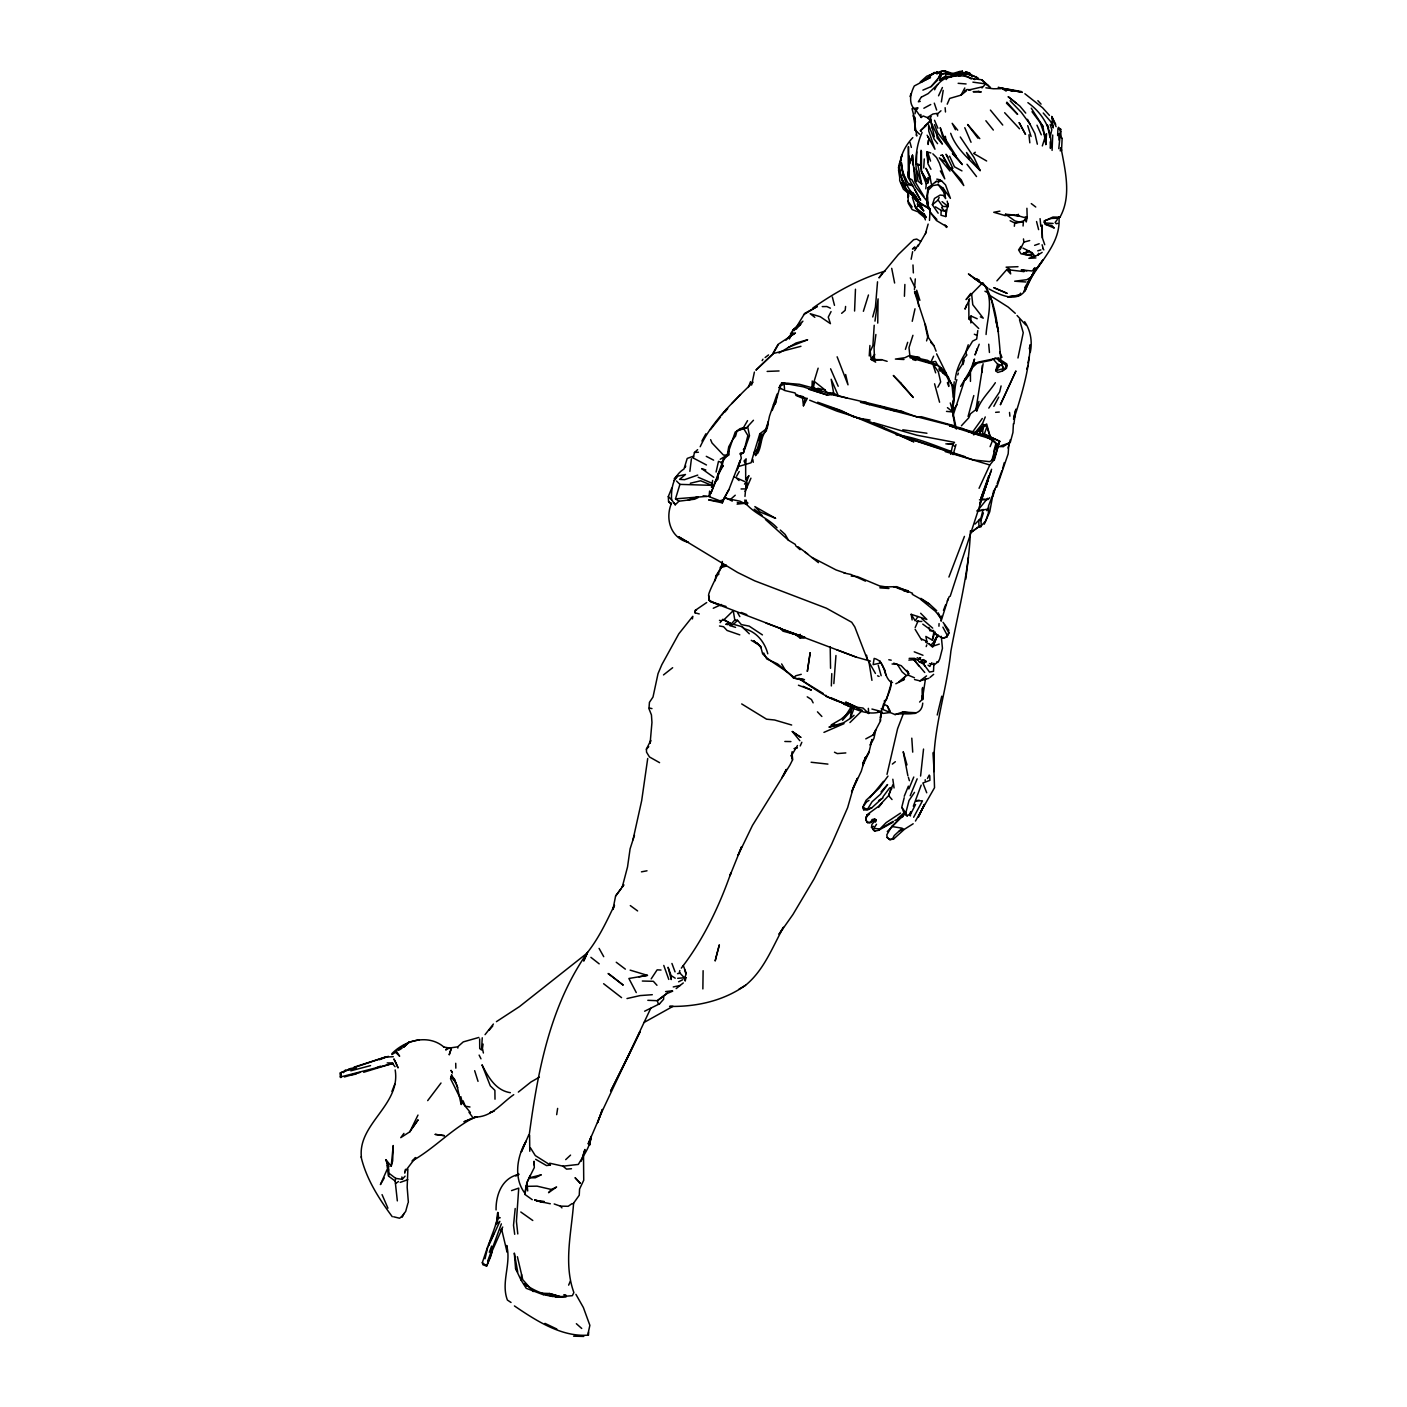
<?xml version="1.0" encoding="UTF-8"?>
<svg xmlns="http://www.w3.org/2000/svg" width="1407" height="1407" viewBox="0 0 1407 1407"><rect width="100%" height="100%" fill="white"/><g stroke="black" fill="none" stroke-linecap="round" stroke-linejoin="round"><path stroke-width="1.5" d="M527.695 1190.938L526.922 1182.337L534.308 1167.581L534.044 1161.232L533.833 1164.785M907.744 196.751L907.744 190.402L908.324 203.347L912.176 209.59L924.434 214.321L926.298 217.54L915.746 208.289L912.334 197.191M860.468 402.332L962.019 428.308L973.943 433.479L985.252 434.552L992.691 439.564L996.842 443.944L993.747 453.898L993.535 460.441L989.824 464.978L979.061 488.299M397.337 1200.892L395.156 1181.036L388.543 1176.111L388.877 1169.639L385.905 1159.702L391.216 1166.21L392.659 1160.933L393.221 1145.527L391.216 1166.21M741.612 846.715L738.024 855.333L752.464 825.417L789.89 765.144L792.51 759.991L792.123 753.378L791.103 756.175L797.47 745.534M894.061 787.955L892.829 779.232M921.444 151.182L921.444 171.232L928.04 182.629L926.281 183.983L925.806 188.837M1060.368 133.26L1058.785 148.65M792.106 758.092L792.141 751.637M977.795 330.575L976.687 339.034L972.589 341.162C965.343 353.368 956.443 365.292 955.265 379.749M737.039 470.395L738.517 466.508L751.127 462.762L754.17 452.28L757.863 449.255L760.501 441.675L759.815 433.761L765.672 429.381L768.24 421.819L767.272 427.921M936.622 353.843L952.011 385.043L953.207 397.249M388.543 1176.111L386.995 1165.277L388.912 1166.843L385.905 1159.702M910.364 812.226L910.311 815.99L910.751 811.909M912.721 752.129L911.789 738.165M982.737 434.693L982.825 428.977L984.284 425.424L986.659 423.964L990.51 437.735L986.852 426.937L982.42 423.824L985.252 416.947M978.727 328.482L968.895 318.861L968.79 299.902M868.822 661.097L871.935 680.355M803.995 637.987L800.178 638.039L800.266 634.346M982.051 372.222L982.227 365.697M408.364 1202.158L407.168 1187.227L407.872 1169.147M361.423 1157.433C357.431 1123.736 401.048 1105.04 395.174 1069.936M745.868 486.875L746.097 483.568M921.022 150.25L920.6 164.918L916.397 164.179L916.766 151.886M663.682 996.789L663.594 999.269L659.514 1003.842L644.635 1011.211M833.841 683.591L835.951 655.521M915.465 821.037L934.529 787.691L933.351 752.446L933.914 771.599C932.102 730.813 946.753 691.54 950.886 651.16C958.185 611.06 969.142 571.576 970.443 530.668M831.344 685.948L831.783 673.601M908.553 196.769L908.711 192.39L904.367 187.201L901.588 178.724L908.148 192.952L904.367 187.201L900.55 174.362M928.286 140.507L928.128 144.464L928.708 139.75M935.426 206.847L941.177 210.382L940.984 215.218L945.733 216.555L948.037 203.452M904.42 296.279L904.877 284.46M945.733 216.555L945.979 210.1M833.665 393.116L831.185 379.274L838.361 395.912L833.665 393.116L826.208 392.553L825.293 390.144L814.477 381.543L813.439 388.068L811.945 388.473L812.244 380.963M1052.084 150.391L1052.717 135.019M854.577 311.035L855.474 289.226M877.739 323.1L878.074 298.847L874.978 321.13M914.427 289.578L915.306 278.903M938.944 626.221L939.067 623.582M1057.642 135.582L1057.976 128.143M933.879 663.313L933.509 671.332L929.499 672.071L923.731 664.245L918.718 661.396L923.801 663.014L926.228 661.941L922.376 659.672M1062.144 138.167L1061.529 150.531L1061.195 148.72C1065.328 171.091 1071.659 196.241 1059.999 217.17L1058.715 218.243M698.118 497.586L694.583 499.221L678.948 501.209L675.202 504.796L671.579 499.678C670.946 488.106 673.408 475.619 683.96 469.041L687.214 458.436L693.545 456.132L693.246 457.996L706.455 464.978M877.528 281.805L875.435 307.113L872.727 316.962M1013.409 423.665L1012.952 432.424L1010.226 442.625L1000.993 445.808L1003.332 446.547L1008.872 443.029L1008.186 453.793L996.736 487.227M923.748 168.049L924.276 158.938M989.631 497.726L988.083 499.52L981.048 498.957M925.173 780.815L925.226 779.724M874.204 325.281L872.903 345.594L870.212 351.398L871.144 359.524L875.664 362.144L871.953 357.923L874.732 354.371L872.868 359.893L874.451 358.978L874.081 347.687L875.893 334.497M865.78 738.886L873.131 734.964L880.413 721.087L880.958 712.206L880.413 717.799L881.96 711.819M392.588 1063.569L340.318 1077.023L340.687 1072.838L350.976 1068.388M869.245 355.971L869.913 345.489M914.902 189.857L920.635 200.269L908.517 178.021L908.447 146.574L908.605 177.845L912.088 179.955L916.063 187.518L928.444 202.995M923.731 664.245L924.258 662.257L923.731 664.245L925.208 666.32M1031.278 108.233L1042.939 126.296L1045.823 144.516L1046.544 133.612M941.318 617.779L941.09 621.173L948.019 599.118M977.197 318.738L970.988 316.03L970.848 322.924M1023.065 226.017L1023.452 221.075L1027.18 217.364L1026.917 208.271M892.794 784.948L888.626 795.588L878.777 806.141L867.064 814.741L865.762 819.841L867.627 822.655L869.702 823.007L874.714 819.085L876.016 819.701L875.383 822.128L874.714 819.085L872.059 819.542L870.669 822.339L867.152 822.057M1060.122 136.514L1060.438 132.592M717.763 479.558L718.256 473.649L721.228 465.471M983.106 363.727L975.948 409.56L976.739 411.284C980.257 399.905 989.121 392.272 995.347 382.704M745.657 464.662L746.15 458.84L744.074 461.004L745.657 464.662L745.692 479.611L747.275 479.998L748.946 475.584L745.692 479.611M702.867 988.928L703.113 970.689M992.955 358.838L997.633 364.22L995.699 370.657L997.739 372.468L1002.259 371.079L1005.583 368.142L1005.847 365.099L998.302 360.28L1003.332 362.865L999.709 360.086L994.89 358.029M953.77 386.485L954.21 381.789M950.657 454.303L952.856 444.278L954.509 442.343L916.748 435.203L873.835 422.751M457.68 1087.558L451.629 1074.649L450.539 1078.712L459.385 1096.458L461.179 1104.548L461.83 1102.103L470.413 1112.55M496.812 1222.63L497.726 1212.904M527.678 1181.44L530.087 1175.531M709.093 496.196L709.603 491.096L711.027 492.925L709.093 496.196L675.501 498.852L679.915 484.377L676.503 480.983M1030.241 352.471C1032.527 341.901 1030.715 330.698 1024.648 321.693M515.191 1208.525L513.52 1225.321L514.698 1234.308M1043.22 113L1051.117 122.092L1053.21 127.668L1051.75 116.412L1055.707 124.379M845.589 306.445L845.185 310.314L841.632 313.321M986.078 334.497C987.169 317.191 994.784 298.495 982.772 282.719M573.599 1203.196C571.471 1232.708 563.433 1263.715 573.88 1292.558L572.35 1295.689L555.149 1297.043M543.383 1294.757L526.236 1288.32L520.977 1279.965L521.575 1274.549L517.389 1256.715M920.583 776.048L923.537 749.069M956.338 429.065L952.856 411.952L954.104 388.402L949.022 379.802M943.2 90.4L941.371 101.92M834.544 724.324L829.233 727.067L843.62 722.758L850.356 718.379L851.833 706.015L842.529 720.296L851.323 710.429L852.624 706.771M699.244 613.927L695.076 612.836L695.375 610.269L706.701 602.548M715.213 580.722L715.776 576.131L722.389 565.526L722.283 561.446M965.8 579.174L968.456 557.365M984.302 524.195L989.754 511.761L993.711 490.41M479.646 1038.911L479.717 1048.567L481.546 1049.974L482.249 1037.786M689.87 471.363L691.417 458.77M1013.955 423.771L1015.08 414.713L1014.271 417.932C1021.816 394.136 1029.291 369.795 1030.241 344.68L1029.273 348.725M744.971 496.442L745.903 486.136M526.922 1182.337L524.793 1194.35L532.251 1199.679M588.636 1332.06L588.495 1335.12C561.674 1337.301 536.032 1320.61 514.417 1305.925M751.637 385.043L754.398 372.081M994.819 489.126L993.025 496.126M1060.262 150.936L1060.702 147.665M910.716 193.234L916.432 200.972L917.962 199.583L917.417 204.367L923.696 210.804L918.841 201.992L930.115 209.274L929.482 220.424M1014.324 226.263L1014.764 223.01L1010.156 220.723M496.073 1209.914C495.774 1194.912 502.106 1177.835 518.532 1174.528M529.243 1134.851C537.755 1071.184 549.944 1005.987 587.563 952.363C598.96 937.818 606.399 921.866 614.384 905.299M590.272 1140.76L590.87 1136.487C590.36 1147.074 583.272 1155.727 578.33 1164.433L563.029 1166.174L549.662 1163.202L550.383 1165.084L546.532 1165.576L535.662 1159.298M926.615 198L928.075 187.694L936.271 181.362L941.758 181.098L945.522 184.897L950.411 198.352L943.112 188.169L938.24 184.669L932.894 185.583L928.409 190.033L927.002 198.58L927.565 205.774L930.308 210.03L927.881 205.51L926.615 198L927.565 205.774M482.372 1049.006L483.093 1044.082M692.402 618.904L692.789 616.319L678.825 633.818L661.835 664.667L658.036 673.619L653.006 697.028L649.436 702.339L648.961 708.706L651.441 714.932L651.951 722.459L650.122 743.248L650.755 740.451L646.393 749.157L646.552 752.182L649.454 756.948L659.584 762.664M556.68 1114.661L557.629 1108.399M590.043 1142.238L589.603 1145.157L591.133 1137.049L588.161 1143.909L602.53 1110.44L650.738 1008.309M403.932 1133.391L400.749 1137.665L409.842 1131.791L417.985 1115.065M915.025 113.774L915.676 109.482L917.769 107.952L912.035 108.656L915.465 122.092M830.552 697.626C846.504 703.764 863.458 717.517 881.274 711.537L883.825 703.095M882.893 709.181C884.616 699.543 891.827 691.083 891.264 680.759M947.368 382.669L948.775 386.45L948.424 377.076M671.561 503.126C664.843 518.708 670.611 538.142 688.445 542.416L678.508 536.665L737.567 572.456L754.644 580.81L826.437 608.229L851.71 622.263L854.805 626.942L867.011 658.564L875.435 673.443M918.683 305.882L916.713 290.229L919.879 300.359M921.673 640.115L915.113 629.298M757.863 449.255L755.612 455.516L754.17 452.28L759.815 433.761M893.023 822.216L878.548 830.306L874.732 831.132L871.478 827.281L871.971 824.256L876.016 819.701L870.669 822.339M497.586 1212.887C498.096 1223.422 489.706 1238.213 488.774 1245.512L499.854 1221.364L495.581 1224.793L498.711 1217.776L497.832 1212.394M404.759 1173.174L405.445 1169.305M525.972 1185.872L525.339 1192.239M925.542 678.42L922.341 699.332L919.615 702.04M1024.683 287.802L1033.635 272.466L1042.886 260.049L1037.416 267.858L1034.409 268.245L1033.635 272.466L1025.123 290.739C1015.995 303.05 999.392 294.573 988.98 288.945M809.676 400.204L836.866 411.108L867.398 420.746L911.736 439.635L973.591 459.983L989.596 461.654L991.829 460.353L993.747 453.898M956.848 379.697C953.577 389.37 955.564 399.412 952.134 408.98M395.156 1181.036L395.684 1178.38L388.877 1173.157M911.138 259.257L912.633 251.677M634.469 835.213L630.09 848.861L627.54 866.905L622.158 887.412L623.829 884.757L615.598 896.03L612.942 909.467L614.49 905.563M939.278 644.089L933.122 646.13L925.718 642.225L926.844 641.399L925.876 636.439L932.313 640.062L933.773 632.658M753.466 420.253L746.238 428.08L743.388 428.08L735.245 432.002L727.665 454.215L721.492 463.378L721.809 466.473L723.339 465.594L717.957 474.476L711.027 492.925L722.16 465.858L723.532 458.752L727.278 455.059L728.738 446.74L735.386 434.798M898.405 168.066L899.425 163.142M867.064 814.741L865.762 819.841L867.627 822.655M755.612 455.516L759.34 441.868L759.006 438.615M811.945 388.473L818.135 368.177M878.548 830.306L886.199 822.603L900.498 813.105M679.827 970.531L679.352 972.501L684.242 977.619L685.93 977.672L685.209 981.048L684.435 978.92L686.299 973.38L683.292 965.571M969.792 374.192L965.395 379.925L971.727 369.619L974.523 359.066L970.865 369.338L960.612 386.397M693.246 457.996L694.46 452.491L697.643 449.66M632.992 839.803L641.68 800.636L647.712 758.496M912.228 321.306L915.007 308.784M985.234 285.586C997.827 308.203 998.442 334.954 1000.905 360.139L1006.761 363.903L1007.06 365.627L1006.462 368.317L1002.259 371.079M994.221 460.353L999.656 441.27L985.252 434.552L999.656 441.27L994.186 458.858M716.075 472.048L718.485 461.355L721.967 462.639M1027.937 362.918L1029.291 356.956M529.771 1151.26L529.595 1135.097M1020.11 249.672L1023.874 242.11L1029.695 240.562M757.458 453.775C761.996 446.3 760.202 436.979 766.446 430.419L769.523 416.067L777.104 394.083L775.222 404.196L780.463 384.885L779.179 387.505L784.719 390.513L795.131 392.958L795.922 395.402L802.606 398.251L803.432 405.796L805.138 398.427L803.256 396.721L797.628 395.877L803.256 396.721M916.397 164.179L920.6 164.918L921.462 171.636L928.04 182.629L929.57 176.086L925.947 168.277L929.851 175.963L931.258 183.631M1013.884 417.668L1015.889 409.173L1013.532 419.216M887.008 774.378L897.596 728.685L903.857 712.452M900.322 161.664L901.852 155.262L898.545 170.124L899.759 177.405M718.256 473.649L717.236 479.699L714.457 482.953M1001.098 385.923L999.656 391.885L988.804 408.1M937.238 714.985L941.758 696.184M939.77 366.295L938.997 369.408L940.245 371.307M904.191 797.734L901.817 807.108L904.49 814.301L907.146 815.902L911.12 813.14L915.552 804.487M907.146 815.902L905.791 812.982L909.01 800.513L914.515 792.37M1002.628 468.883L1004.264 462.639M1008.08 448.077L1010.279 439.758M1017.964 357.994L1023.241 332.72L1019.495 319.723M953.26 400.661L951.959 407.749L952.873 413.939M943.939 196.593L944.765 193.55L943.112 188.169L945.574 198.616L945.029 195.239M973.802 395.56L968.069 416.454M407.96 1203.126L405.708 1211.339L402.613 1215.683L399.623 1218.233L393.661 1216.791M451.242 1048.62L449.255 1054.652L451.242 1048.62L448.886 1048.215L445.738 1049.974L447.021 1048.022M993.659 451.7L995.927 443.574C985.041 433.25 969.23 430.999 955.318 427.341L953.366 425.565L921.286 416.701L918.331 417.228M925.454 233.65L928.145 224.082M485.028 1258.773L488.229 1245.107L493.875 1233.534M953.137 454.619L955.969 444.559M991.601 469.27L950.182 596.339M963.004 364.554L964.27 360.051M938.434 78.44L940.949 71.687L944.044 70.719L957.815 75.134L966.767 72.056L969.775 73.234L972.606 76.488L971.762 75.697M583.166 1155.587L584.925 1149.466L581.232 1161.232M937.132 636.193L933.122 646.13L937.132 636.193L933.738 641.399M760.888 439.301L761.715 434.13M965.026 378.905L952.961 415.839M891.387 682.923L886.516 699.508L884.141 701.073M882.013 798.472L871.707 807.864L867.275 810.08L863.669 809.781L864.144 808.198L862.72 807.407L866.061 800.319L879.182 788.237L887.993 776.066M710.166 496.179L708.829 496.548L721.228 501.297L708.636 499.925L722.301 502.862L723.005 500.505L720.771 500.54L723.005 500.505M700.194 446.723C711.766 421.748 733.452 401.575 753.062 382.194M747.662 426.638L749.491 435.748L743.476 452.632L740.522 454.355L743.476 452.632L747.891 435.537L743.388 428.08M926.562 340.899L927.705 337.117L924.663 322.924L914.497 291.794M957.762 374.93L958.325 373.084M978.885 434.869L984.284 425.424L973.961 434.763M863.388 311.299L868.471 294.995M947.21 104.171L949.672 98.437L961.051 95.131L966.416 90.875M746.062 500.013L746.431 504.55L740.064 501.209L724.271 498.043L728.914 489.618L740.135 460.529L738.517 466.508M912.932 335.306L909.01 347.599L910.048 357.73L938.012 365.644M1042.323 145.941L1045.243 136.708L1044.574 133.577M983.106 509.422L981.013 517.864L978.762 520.309L978.92 525.761L981.259 525.849L980.978 520.467L983.387 512.904M921.198 785.141L913.319 806.229M905.404 349.376L907.691 342.306M602.407 1109.455L597.57 1122.645L602.266 1109.701M922.746 703.095C921.55 718.502 905.018 711.995 895.028 714.563L881.134 708.741M482.32 1262.677L486.664 1266.036L492.133 1251.386L490.832 1256.24L486.664 1266.036L482.953 1264.805L482.32 1262.677L487.649 1246.795M932.313 640.062L935.004 631.831M968.227 344.803L965.589 352.735L966.838 354.986L963.109 359.506L962.353 364.149L958.132 370.903M938.152 213.196L932.366 204.736L934.477 198.457L940.14 195.063L943.218 195.397M685.191 467.546L685.719 465.981M726.065 566.124L720.12 567.777C730.532 551.544 707.756 591.432 708.636 595.513L709.304 600.525L711.027 601.827L782.239 629.07M1035.921 257.921L1028.904 258.343L1038.032 255.001L1038.595 253.348M926.193 646.604L926.773 644.898M402.613 1215.683L402.138 1217.09L404.002 1213.45M977.249 348.567L975.016 354.986L979.202 344.24M983.599 436.188L986.852 426.937M737.743 468.091L741.278 458.154L740.346 453.353L743.476 452.632M501.367 1223.844L487.631 1261.2L501.93 1229.085M909.977 96.608L911.05 93.618M853.574 709.497L850.356 718.379L854.067 715.319M951.519 76.453L945.24 76.664L939.542 80.287L941.828 74.061L946.7 72.531L955.916 75.556M394.769 1084.217L391.937 1091.41M978.973 401.382L975.948 409.56L970.496 413.764L968.79 417.791L961.421 425.758M712.311 485.362L711.502 487.297L712.628 480.42M489.319 1252.265L491.641 1246.074M997.106 483.709L1001.925 470.747M966.468 305.266L964.991 309.153L969.757 298.724M948.916 577.046L964.446 536.384M748.295 387.453L750.547 381.631M988.787 475.724L980.996 498.043L990.95 471.415M988.418 506.186L996.402 485.556M1023.821 291.442L1034.11 271.885M943.464 610.392L945.68 604.693M920.495 657.825L917.628 660.112L920.495 657.825L917.628 660.112L914.568 658.335L909.151 658.37M932.366 204.736L938.117 200.04L939.137 197.455M750.951 478.169L745.112 491.465M990.106 446.652L992.498 440.637M741.559 846.908L729.934 875.734L730.884 872.973C719.135 906.583 703.131 939.982 681.322 968.122M968.825 374.033L971.059 368.528M671.192 504.216L668.589 501.736L668.307 496.548L671.737 488.123M1026.67 368.968L1028.236 365.116M904.244 796.274L908.377 786.161M1025.123 290.739C1034.11 265.044 1061.687 246.612 1058.908 216.748M910.188 795.729L917.153 778.845M908.834 788.975L913.776 777.033M772.144 410.527L774.395 405.128M568.639 1285.136L570.327 1281.109M947.351 601.018L949.268 596.55M873.008 829.69L876.508 824.256M918.507 817.027L924.417 804.417L918.841 815.761M999.902 211.156L993.747 212.281L1005.003 215.517L1005.565 214.233L1016.558 215.253L1024.701 217.645M528.68 1135.097L521.452 1151.665L526.042 1141.2C516.949 1156.484 513.326 1178.538 525.145 1193.576L524.793 1194.35M800.231 745.939L801.832 742.28M386.907 1169.903L380.418 1184.571L384.234 1178.011M915.183 627.557L917.61 622.087M882.945 796.837L889.646 787.902L891.247 787.586L888.626 795.588L892.02 799.545M722.301 502.862L724.851 497.322L732.256 501.103M933.615 356.217L930.854 362.25L937.73 365.292L946.19 373.031M938.346 635.243L934.688 633.572L942.796 638.215L946.612 637.16L949.092 632.148M938.539 95.817L942.409 87.498M914.603 250.639L918.296 244.783M783.294 775.802L786.337 769.4L781.782 777.878M929.482 663.559L934.389 664.667L938.416 661.607L939.77 658.775L942.444 648.275L941.283 636.298M728.914 489.618L722.635 500.874M721.492 463.378L724.218 457.996M831.062 311.598L828.266 317.103L830.429 323.663L820.246 316.716L810.203 313.708L814.829 317.314M873.131 734.964L875.893 729.653L873.87 738.517L870.142 745.235L872.111 739.414L868.981 752.147L862.755 765.707L865.375 757.283L861.313 771.142L851.587 791.895L857.373 778.317L853.557 786.918L847.63 807.688L831.818 843.795L814.143 878.83L792.932 914.515L779.003 934.283L783.453 927.266C772.302 947.474 763.913 970.267 745.552 985.269C723.321 1001.01 696.483 1006.884 669.574 1006.41L673.003 1006.339L643.984 1022.502M927.459 778.493L929.253 775.028M1045.313 224.311L1051.803 225.489L1054.318 228.075L1045.313 224.311L1044.258 222.341L1045.137 220.635L1052.946 217.047L1059.999 217.17M803.432 405.796L807.301 398.357L802.606 398.251M938.135 182.998L939.823 179.744L941.758 181.098L938.557 181.433L939.823 179.744L936.798 179.111M931.839 662.679L929.851 666.478L928.075 665.194M735.562 627.381L729.881 625.535L734.806 619.995L737.532 620.276L741.366 624.602L749.175 626.115L762.436 634.909M961.051 95.131L964.797 87.99M993.834 406.324L998.724 397.126M946.612 637.16L949.004 633.115L944.396 624.866M701.9 441.042L705.892 433.796M995.488 449.097L999.656 441.27M889.154 839.346L892.319 839.205L894.254 835.582L902.186 828.195L891.739 826.489L886.832 834.756L887.131 837.482L890.033 839.715L893.551 839.064L904.49 829.233L913.178 823.763M937.836 387.206L940.667 381.93L938.311 371.747L932.753 363.727L935.655 372.837M913.635 817.274L922.464 800.829L915.869 800.794L919.211 800.231M789.327 338.999L793.02 332.193L786.003 340.195M903.224 679.986L904.894 676.943M1027.409 250.692L1025.298 254.491L1032.457 254.544L1032.105 252.644L1022.959 248.089M773.358 353.333L778.124 344.838M736.582 476.252L739.238 471.521M773.076 353.104L778.036 344.416L795.43 332.984L790.927 335.798M934.635 89.767C941.564 73.903 961.227 72.847 974.84 79.601M737.18 431.333L739.642 428.836L743.476 427.658L747.539 420.64M970.865 369.338L974.963 363.393L978.41 362.056L998.741 357.853L999.709 360.086M918.067 246.207L926.404 231.874M762.137 360.632L762.963 359.225M914.515 679.546L920.002 680.882L926.527 675.905M865.991 802.658L862.72 807.407L863.669 809.781M794.216 330.61L804.716 313.374L817.344 306.462L803.608 314.711M404.864 1171.75L415.681 1157.539L412.11 1160.968C434.552 1148.358 451.964 1128.59 474.986 1117.052L463.958 1121.784L477.219 1116.718L476.076 1117.035C492.133 1116.613 501.648 1103.018 513.731 1094.681M1027.884 282.455L1034.251 271.744M864.144 808.198L867.574 809.131L872.023 801.797L880.325 794.375L887.588 784.561L881.099 791.789M979.29 433.585L984.284 425.424M921.304 97.013L918.366 101.779L920.248 101.357M922.077 132.487C915.306 147.471 914.357 165.164 918.138 181.222L921.655 183.983L916.274 169.104M340.318 1077.023L341.338 1075.388L340.353 1072.802L340.811 1077.586M921.392 131.185L920.389 130.781L930.537 120.756L927.336 117.608L923.185 115.972L921.18 117.484L916.133 110.52L917.769 107.952M917.944 616.495L915.183 620.839L911.191 614.314L926.861 619.485L920.653 613.259M720.577 416.947L710.447 429.627M651.177 978.885L657.139 969.845L661.026 970.039M912.809 137.64C900.603 150.426 894.236 169.93 905.932 185.583M500.523 1230.474L502.756 1227.045M940.298 617.849L941.441 616.09M790.47 333.899L793.161 329.801L800.583 324.437L793.161 329.801L802.905 321.183L796.169 329.273M1020.849 246.489L1018.598 249.918L1020.99 253.805L1030.979 255.705L1033.055 257.305L1035.658 255.951M917.382 417.158L902.239 411.53C878.935 405.339 855.051 399.799 831.66 394.593L827.597 395.103L817.238 391.656L820.861 390.091L799.369 384.287L781.659 382.845L783.506 384.269L780.129 386.309L781.659 382.845L803.344 386.837L817.238 391.656L820.861 390.091L811.54 387.453M744.514 484.114L747.275 479.998M939.542 80.287L944.748 76.629M946.172 79.583L947.685 77.35M773.428 404.829L776.312 400.573M485.046 1034.655L493.4 1024.032M409.842 1131.791L418.125 1119.814L412.849 1127.236M743.353 449.695L745.481 446.67M972.694 431.896L982.297 418.477M882.101 273.556L878.988 277.882L898.264 254.597L913.635 239.7L916.748 239.067L920.618 241.424M883.455 781.36L869.843 797.804M1018.246 296.332L1020.585 293.148M968.895 318.861L970.988 316.03M1057.308 219.527L1055.144 222.447L1056.217 223.748L1057.765 223.344M587.739 1335.05L589.867 1325.324L583.36 1307.49L575.92 1294.352M970.76 293.412L966.081 299.603L982.455 282.983M343.396 1072.679L345.436 1069.971M427.693 1100.626L441.007 1083.021M952.275 411.02L957.147 404.583M615.598 896.03L621.05 888.837M1034.409 268.245L1032.316 270.988L1021.429 269.933L1024.067 271.621L1006.761 269.616L996.912 280.855M922.886 90.136L931.047 86.636L941.828 74.061M721.773 415.1L726.557 409.015M878.601 807.337L882.101 802.922M720.103 622.65L722.635 619.485L724.077 619.66L730.884 623.6L725.766 624.251L728.281 624.69M977.232 511.093L987.608 498.324M887.272 831.607L904.824 813.686M724.957 412.022L727.718 408.61M973.345 434.622L982.42 423.824M489.091 1030.258L492.767 1025.967M773.393 353.509L756.122 369.953L773.393 353.509L800.952 346.298M947.192 201.166L948.212 206.583L942.743 206.46L941.67 207.673L944.519 211.05L945.961 210.276M551.368 1189.495L548.554 1192.696L556.592 1187.016L551.368 1189.495L537.069 1186.154L526.922 1186.33M573.089 1203.882L579.244 1195.229L579.578 1189.021L583.729 1180.244L583.518 1155.815M981.259 525.849L985.727 520.801L988.312 513.344L988.664 506.608L986.782 510.653M395.684 1178.38L402.244 1179.347L405.093 1176.146M674.217 478.732L676.802 475.847M991.829 460.353L994.907 457.222M981.98 87.938L985.691 83.892L988.435 85.669M673.971 480.49L678.033 476.058L685.49 474.493L679.528 479.382L684.576 479.681L697.731 475.091M732.748 439.248L735.509 436.258L737.11 430.577L745.446 428.431M935.145 182.593L936.271 181.362M975.948 433.356L982.965 425.811M926.017 125.786L920.389 130.781M915.746 208.289L918.138 205.774M930.572 645.461L934.512 641.328M972.765 367.174L977.214 363.147L991.9 360.122M646.393 749.157L648.768 746.66M731.886 403.528L740.504 394.576M729.881 625.535L733.61 624.339L737.532 620.276M891.739 826.489L905.721 812.806M931.047 86.636L937.678 80.041M849.934 722.547L861.154 711.52M937.695 84.438L928.163 93.601L921.99 96.819M716.075 575.727L718.59 573.3M724.077 619.66L733.24 610.673L734.806 619.995M565.702 1159.632L570.556 1155.112M924.505 126.313L930.537 120.756M914.761 246.876L912.457 249.004L916.045 247.579M940.966 110.784L937.326 114.055L937.642 116.113M865.991 817.133L869.579 813.95M920.248 82.011L926.773 76.224L937.906 71.739L929.834 75.31M450.574 1047.863L457.68 1046.843L463.255 1041.901L478.89 1037.451M898.827 681.797L906.389 675.571L908.394 675.202L914.462 677.769M897.719 818.399L904.296 812.595M731.095 498.869L735.245 495.211M762.33 434.869L765.707 431.21L765.672 429.381M930.027 677.418L933.65 674.34M979.976 431.369L982.825 428.977M1022.256 222.06L1014.764 223.01L1023.452 221.075M934.301 72.373L925.032 80.076L930.519 77.42L914.286 85.968C910.786 92.95 908.359 101.955 913.847 108.568L916.133 110.52M931.258 116.675L930.097 117.66L934.336 136.725M871.953 357.923L873.167 356.921L874.222 360.034L881.556 359.682L887.149 361.335M676.169 988.593L683.274 982.948M979.079 526.587L971.586 531.969M851.323 710.429L841.193 719.118L831.238 724.904M892.355 764.089L895.344 761.715M663.488 674.92L672.652 667.709M891.247 787.586L891.669 788.922M667.199 993.008L657.333 1000.694L647.818 1000.307M975.28 152.22L973.662 153.469L986.641 160.996M765.144 357.519L768.539 354.933M970.689 532.743L977.654 527.414L980.96 526.869M975.086 524.02L978.762 520.309L980.978 520.467M518.638 1173.561L515.613 1175.865L518.902 1174.528M922.429 81.676L932.964 74.008M586.473 953.647L519.464 1006.603L496.425 1021.658M395.508 1183.568L398.48 1181.511M572.121 1203.565L568.164 1206.291L560.373 1206.151L554.2 1203.97M391.92 1053.632C405.058 1040.072 428.537 1033.811 443.856 1047.037M927.336 117.608L932.964 114.002L937.185 113.369L937.607 114.758M1038.032 255.001L1042.147 252.363M866.026 802.271L869.034 800.354M940.544 71.37L936.657 73.832L942.637 71.071L940.949 71.687M391.902 1054.582L395.297 1052.436M398.709 1050.29L402.103 1048.145M725.168 457.345L729.055 454.901L728.826 448.499M715.776 576.131L718.889 574.179M878.584 800.601L883.051 797.857M779.056 353.016L796.045 342.991L807.618 339.791L788.377 347.318M518.339 1092.078L530.949 1082.001L539.356 1077.164M738.939 989.227L745.552 985.269M1029.766 277.935L1026.793 279.694L1014.676 281.207L1025.949 281.998M720.226 459.245L727.278 455.059L723.462 455.077L712.012 442.976L710.623 439.652M884.176 826.56L893.164 821.336M964.586 90.91L966.978 89.556L970.988 89.749M812.718 308.151C834.931 292.41 858.78 279.166 885.144 271.076M898.88 831.467L903.505 828.881M959.169 72.883L962.353 71.141L962.951 73.076M923.854 108.251L930.731 104.523M939.929 75.257C941.688 70.719 970.865 78.335 954.157 74.342L962.353 71.141M685.789 973.644L684.576 969.581M678.596 981.805L682.694 979.764M895.837 683.749L904.437 679.511M894.834 820.51L903.206 816.447M1018.492 214.339L1016.558 215.253L1019.196 216.326L1012.09 214.99L1005.003 215.517M942.796 638.215L946.788 636.826M713.261 608.264L721.439 604.5M871.478 827.281L873.518 826.331M407.784 1179.699L400.186 1182.39M823.939 732.379L843.989 723.673L829.233 727.067M344.381 1076.971L359.858 1072.539M672.722 991.144L667.182 993.465L657.333 1000.694L658.406 1004.281L659.514 1003.842M393.309 1056.71L385.412 1057.079L354.124 1067.122M697.907 496.741L688.199 500.048L697.081 497.287M376.32 1067.737L380.382 1066.189M955.67 74.149L965.659 73.164L976.37 77.174M379.327 1059.735L388.385 1056.34M986.325 499.696L979.448 499.802M494.244 1111.073L490.146 1112.532L491.958 1111.899M928.866 678.315L920.002 680.882M794.392 748.753L797.4 747.662L794.181 748.594M340.353 1072.802L350.431 1069.214M347.81 1069.725L385.412 1057.079M1034.62 245.346L1039.193 243.763M511.532 1190.603L518.743 1188.124L516.422 1221.294L517.794 1233.939M928.075 187.694L928.972 187.395M895.028 714.563L902.678 712.048L916.045 712.751M867.574 809.131L871.707 807.864M393.186 1063.235L363.692 1072.275M960.348 71.265L951.308 73.973L944.203 70.825M1037.733 250.851L1040.881 249.901M1029.344 251.343L1023.311 253.26L1029.344 251.343L1034.585 256.056L1032.105 252.644M801.251 674.322L795.729 675.782L793.53 678.016C784.666 668.202 771.687 663.471 762.629 653.868L760.659 646.429L753.712 640.836L760.659 646.429M350.8 1070.815L370.551 1065.609M945.187 78.37L958.519 75.081M968.719 89.995L982.033 86.935M419.321 1039.703L409.279 1042.059L403.809 1047.072L409.279 1042.059L396.106 1050.818L399.641 1056.2L395.701 1052.383M918.56 620.997L916.731 621.402L921.796 621.454M626.994 998.548L640.079 995.593L652.303 994.696M347.81 1069.988L356.024 1068.142M1045.137 220.635L1044.258 222.341M722.512 566.001L726.399 565.139M881.046 662.89L873.131 664.632L874.169 658.406C886.392 661.519 882.506 676.011 891.247 682.377L892.548 682.413M685.93 977.672L677.682 978.305M673.25 986.94L680.161 985.48M986.553 509.316L977.935 510.952M641.451 871.848L647.009 870.792M940.632 155.403L942.426 155.051L949.866 167.626L963.777 185.566L961.28 179.903L949.866 167.626L952.856 168.418L946.032 154.242L948.072 157.056M966.767 72.056L964.938 72.39L969.775 73.234M638.936 976.81L647.449 975.368L630.16 970.144M647.449 975.368L628.894 978.481L636.263 992.568M696.5 610.093L695.375 610.269L695.076 612.836M677.541 973.644L680.372 973.204M969.511 74.694L962.265 73.674L965.659 73.164M997.932 366.189L999.761 365.908L995.699 370.657L1005.583 368.142M916.52 659.478L908.834 660.112M690.309 483.252L700.651 480.772L711.749 485.345L679.915 484.377M916.573 131.379L914.884 129.849L914.867 119.771L913.073 115.321M936.851 661.818L938.416 661.607M350.361 1074.895L355.883 1074.209M665.599 991.583L672.3 990.774M745.64 488.123L747.047 487.965L746.976 481.968M974.963 363.393L977.214 363.147M737.092 504.146L743.74 503.425L737.303 502.58M977.056 510.882L982.367 510.284M892.319 839.205L893.551 839.064M933.668 630.477L929.974 630.864L928.919 627.416M992.691 439.564L949.637 425.864L953.366 425.565M995.628 412.339L999.287 412.04M845.818 752.921L837.288 753.589L834.474 752.217M571.471 1168.742L566.529 1169.129L563.029 1166.174M694.46 452.491L698.435 452.227M880.325 586.983L896.822 586.684L912.563 593.314M485.362 1264.946L487.244 1264.858M1018 266.697L1006.128 267.172L1009.716 269.089L1010.666 273.908L1006.761 269.616M903.998 359.506L895.38 359.066L904.859 357.712L909.573 355.479L919.721 357.624L911.085 356.78L937.73 365.292L935.602 361.423L930.854 362.25L927.53 360.315L911.085 356.78M767.149 371.413L779.056 370.956M871.144 359.524L881.556 359.682M1057.589 218.208L1051.504 218.419L1044.152 220.864L1045.63 222.992L1053.104 223.449M583.747 1336.421L573.599 1336.175M962.265 73.674L968.333 73.516L978.445 78.264M951.624 76.523L945.24 76.664L946.7 72.531L953.911 75.573M999.216 446.635L1003.332 446.547M498.711 1217.776L500.206 1217.758M822.251 306.603L826.841 306.533L830.376 308.168M741.067 488.968L744.373 488.915M566.001 1296.99C551.139 1297.711 536.155 1292.435 524.231 1283.729L527.238 1286.35M387.189 1062.936L392.008 1062.936L395.068 1066.717M973.626 78.81L981.787 79.759L990.475 87.709M784.842 741.471L790.91 741.577M642.331 981.031L653.358 981.295L656.963 985.287M1059.7 129.321L1061.124 129.356M539.936 1293.156L549.433 1293.508L561.182 1296.902L549.433 1293.508M957.727 75.538L960.77 75.679M787.41 383.601L792.387 383.847L784.086 383.759L784.561 389.493M945.856 443.856L952.856 444.278L954.245 446.142M879.903 587.862L888.943 588.478M958.149 83.312L966.081 83.945M843.971 704.415L848.368 704.766M826.788 406.306L836.69 409.314L897.349 434.57L965.395 456.783M946.506 411.389L952.856 411.952L950.305 402.93M874.697 828.494L878.865 828.864M948.16 443.803L952.856 444.278M811.135 762.26L827.914 764.107M871.918 709.04L881.274 711.537M968.086 431.474L981.084 435.502M902.678 712.048L915.095 713.472M811.997 389.053L820.861 390.091L808.884 389.317L827.597 395.103M884.106 408.259L902.239 411.53L904.015 413.183M870.054 420.042L856.705 417.967M856.986 707.281L845.853 702.234L856.986 707.281L863.019 708.038L868.682 713.542L868.348 708.354M985.867 87.814L993.465 88.764L1000.975 88.676L1000.799 87.709L1012.671 91.103L998.196 87.392L1022.344 92.334L1004.387 89.046M972.905 82.151L985.691 83.892M870.476 661.132L856.23 657.122L766.076 623.108M893.234 410.457L899.407 411.336M902.784 429.803L926.932 433.25M743.476 427.658L746.238 428.08M756.896 449.431L758.338 449.642M703.06 495.897L706.578 496.442M886.815 587.036L879.621 585.928L857.32 576.589L851.2 576.079M973.943 433.479L982.174 434.833M989.824 464.978L945.17 451.577M540.394 1200.874L544.28 1201.525M443.627 1047.019L451.401 1048.356M469.973 1106.992L465.312 1106.183L463.079 1100.819M1007.306 89.046L1021.429 91.561M823.253 693.51L800.812 679.774L793.53 678.016L804.505 679.722L798.613 678.367C814.829 688.709 830.447 701.829 850.268 704.151L852.888 707.897M719.522 625.992L723.585 626.731L727.067 630.459L739.783 634.856M888.802 659.742L891.229 660.2M920.02 205L918.314 204.683L923.696 210.804M1021.429 269.933L1026.811 270.953M947.79 630.107L948.916 630.318L943.042 622.316M907.234 184.616L912.651 185.654L907.814 182.857L905.053 177.3L902.977 175.928L901.324 162.473C902.96 174.31 905.158 187.289 914.761 195.503M896.206 434.851C915.57 437.102 932.999 444.929 950.939 451.313M941.177 210.382L944.519 211.05M945.979 73.516L953.928 75.151M543.7 1294.686L553.25 1296.638M847.929 705.839L854.893 707.51M844.007 573.001L850.848 574.443L865.463 581.144M536.137 1200.769L550.33 1203.759M565.983 1295.179L563.89 1294.704L566.159 1296.128M877.053 405.726L884.95 407.52M726.065 606.487L711.027 601.827L708.882 599.347M649.348 707.985L651.969 708.618M874.187 820.633L875.875 821.055M817.819 388.262L825.293 390.144M949.637 425.864L953.418 426.849M893.304 586.613L908.359 590.887M1020.163 222.306L1014.957 220.934L1005.565 214.233M978.129 279.676L974.998 278.85L978.182 279.887M820.316 390.9L846.979 398.023M719.469 620.346L721.158 620.804M903.575 590.711L908.359 592.048L897.437 588.056M1025.263 216.819L1027.18 217.364L1026.248 221.937L1024.999 219.404M534.59 1199.907L543.419 1202.422L534.836 1199.907M892.056 663.998L897.349 664.35L902.098 671.895L906.389 675.571M912.774 359.524L915.781 360.421M930.836 152.976L927.635 151.991L930.537 161.084M705.839 469.991L701.653 468.619L713.789 477.307M893.691 663.172L901.254 665.704L908.904 673.742L906.952 670.33M845.062 573.036L836.11 569.958L811.98 557.436M803.204 637.371L789.995 632.605L804.927 637.318L784.104 629.879M767.782 653.78C764.845 642.295 756.456 631.673 744.69 628.911L742.034 626.713L733.61 624.339M836.848 649.858L856.23 657.122M856.775 708.213L862.421 710.342M798.437 685.227L811.382 690.116L803.08 686.282M510.372 1092.694C495.563 1090.425 488.159 1076.9 482.003 1064.8L490.287 1085.835L494.895 1090.355L495 1099.201M979.36 280.169L973.345 277.882L983.511 284.742L968.421 273.96L987.732 288.03M733.768 476.709L744.444 481.423M842.547 702.761L826.208 696.465L825.997 695.339M741.26 612.467L746.818 614.63M914.233 651.828L922.974 655.275M877.563 675.8L879.076 676.415M995.927 443.574L996.842 443.944M817.678 402.209L841.404 410.668L854.383 417.263M791.666 725.027L774.606 719.997L766.569 719.188L741.7 703.94M1005.847 365.099L1007.06 365.627M698.153 477.254L711.643 483.076M974.33 334.233L976.722 335.271M637.617 910.945L630.301 905.58M897.349 434.57L913.829 441.851L898.95 434.71M921.831 639.147L926.844 641.399M980.362 316.856L983.247 318.158L972.765 304.686L971.621 293.94M720.525 605.59L709.304 600.525L708.636 595.513M884.335 704.485L887.289 705.839L890.314 711.326M912.228 594.299L929.359 603.955L936.728 610.726M545.001 1323.389L556.785 1329.017M984.935 291.249L987.661 292.568L991.671 300.658L998.442 331.859L995.716 320.022M826.261 391.902L831.66 394.593M722.635 619.485L730.884 623.6M550.383 1165.084L535.276 1155.569L530.527 1147.954M706.279 456.343L713.613 460.142M917.206 657.702L919.598 658.951M990.141 87.498L981.787 79.759M793.425 676.89L777.508 663.875L766.709 658.898L763.737 652.989M796.45 394.435L800.46 396.598M961.966 170.898L954.474 166.817L949.619 156.195M908.57 192.284L916.01 196.839M962.793 74.237L971.34 79.003M877.634 711.221L883.42 713.384L889.928 712.558L887.289 705.839M603.621 983.722L621.56 997.633M930.115 209.274L919.334 202.977L915.377 195.397L909.713 190.561M863.493 401.558L868.453 404.477M923.414 659.584L926.316 661.343M751.268 640.308L756.72 643.597M765.426 519.482L788.5 540.27L795.483 544.527M668.589 501.736L670.647 503.002M792.299 731.534L800.759 737.338L792.299 731.534L799.827 740.698M874.451 358.978L875.945 359.893M1000.799 87.709L1006.146 91.086M671.139 975.614L671.262 979.553L668.079 967.277L671.139 975.614L675.219 978.182M929.359 603.955L920.899 598.362M988.963 294.837L1008.221 307.095L1015.274 313.304M807.231 696.817L811.434 699.525L813.14 702.849M881.978 427.025L885.619 429.434M511.04 1302.477L507.399 1300.05C500.646 1282.393 511.585 1263.715 506.661 1245.494M865.973 402.191L869.614 404.653M944.853 161.682L939.278 157.865L949.989 171.074L942.426 155.051M675.501 498.852L678.948 501.209M968.333 73.516L972.606 76.488M520.801 1212.007L532.778 1220.485M908.94 191.932L916.449 199.091L912.809 192.583M935.444 633.326L922.763 624.128M934.688 633.572L938.944 636.615M800.178 638.039L795.254 634.469L782.995 631.163L779.988 628.155M754.222 509.193L762.102 515.331M340.459 1074.737L341.338 1075.388M924.434 214.321L916.133 208.201L914.603 205.123M798.121 546.813L807.653 553.918M1027.884 102.641C1042.253 112.912 1053.245 130.148 1050.431 148.439L1050.202 141.878M920.583 599.329L935.25 611.201L940.069 616.864M890.033 839.715L887.131 837.482M1016.083 102.957L1008.133 96.661L1019.917 106.141L1025.738 113.088M960.278 136.989L974.013 157.443L980.116 170.599C969.001 158.921 956.197 148.913 950.675 133.296M616.248 962.247L625.359 969.142M1031.278 203.593L1035.745 207.022M818.434 562.659L805.279 552.265M942.743 206.46L938.117 200.04M590.905 957.34L599.189 963.848M1024.876 93.741L1042.552 107.723L1049.446 115.374M947.439 407.661L952.856 411.952M942.074 201.641L948.212 206.583M918.63 212.633L924.716 217.645L925.384 219.879M907.884 192.917L903.382 189.154L899.689 180.606L899.671 169.825M921.937 618.816L932.683 628.155M671.579 499.678L668.307 496.548M450.732 1076.795L456.255 1082.757M576.36 1323.706L581.724 1328.472M744.62 500.118L747.961 503.108M780.305 530.034L785.159 534.449L788.5 540.27M795.518 545.547L800.055 549.68M942.25 372.363L945.451 375.282M873.641 830.148L874.732 831.132M744.883 502.317C753.484 513.502 767.694 517.688 777.033 527.748M929.464 644.23L932.7 647.22M914.884 129.849L919.598 134.245M736.969 478.573L739.027 480.543M742.034 626.713L749.298 633.783M1006.427 103.098L1017.63 114.372L1006.884 102.166M932.859 153.82L936.587 157.602L939.436 163.23L944.765 178.847L940.368 170.915M1010.156 100.794L1021.359 112.402L1029.994 124.115M930.748 342.341L933.914 345.647L936.077 351.187M911.015 193.199L913.882 196.206M913.759 195.168L916.555 198.106M817.467 711.854L821.864 716.48M927.653 196.927L927.881 205.51L930.731 212.949L936.886 219.474M920.037 659.004L923.801 663.014M533.253 1291.573L522.771 1279.684L521.575 1274.549M1004.651 112.701L1019.547 128.793M1037.874 100.653L1041.057 104.118M1017.05 315.485L1025.791 324.982M744.672 502L746.8 504.322L745.71 501.789M560.373 1206.151L561.938 1207.874M919.035 666.074L914.058 659.848L924.751 672.511M756.808 642.788L761.24 647.871M990.405 110.098L1002.751 125.047M979.8 138.625L967.594 124.502L977.953 138.203M950.446 149.353L962.37 164.637L952.416 153.521L956.303 156.3L943.323 135.775L940.228 127.632L942.409 135.828L950.446 149.353L937.73 132.891L934.477 124.607M957.727 130.165L952.17 123.324L955.441 129.725M392.289 1216.738C378.923 1198.676 366.26 1178.925 361.089 1156.853M985.867 120.738L993.342 130.06M966.996 164.267L976.528 176.561M1032.017 111.733L1042.939 126.296M937.572 143.672L934.09 139.082L928.602 124.801L928.743 131.097L934.952 149.23L927.107 135.213M980.116 170.599L966.521 152.519L969.405 158.956M453.67 1078.149L455.288 1080.312M930.731 212.949L936.411 220.53L947.122 226.949L944.976 225.014L946.401 227.477M1042.798 248.476L1043.836 249.866M944.765 193.55L938.24 184.669M468.971 1112.304L472.26 1116.718M904.472 187.201L901.289 182.892L904.402 187.571M907.867 201.078L912.193 207.022M976.141 76.541L978.199 79.337M938.205 612.854L941.019 618.64M919.492 204.085L921.99 207.638M998.812 365.908L997.633 364.22L1002.03 365.257L1003.297 368.353L1001.432 362.355M933.914 345.647L928.655 337.961L925.331 324.243M938.416 614.894L940.439 617.972M927.864 136.76L929.535 139.328M952.011 385.043L954.104 388.402M515.578 1268.569L517.723 1272.034L514.311 1253.074L515.578 1268.569L520.977 1279.965M939.788 367.913L942.725 372.714L941.441 367.737M884.194 668.958L879.709 660.639M937.062 135.125L942.409 144.094L937.097 137.939L937.062 135.125L931.803 123.922M912.299 194.043L916.432 200.972M781.624 663.928L786.126 671.508M674.094 502.915L675.202 504.796M737.602 612.766L739.853 616.635M916.15 134.861L916.801 136.004L913.46 116.165M905.791 812.982L902.045 807.636M937.871 128.195L934.547 120.299M943.394 370.586L948.107 378.993M599.083 948.388L603.726 956.672M923.977 196.435L914.884 181.38L912.527 155.157L909.379 164.144L912.527 155.157L912.703 164.812M930.959 169.297L928.022 163.88L926.703 151.815M942.883 627.153L947.368 635.524M1027.497 119.331L1034.919 133.559L1037.346 144.182M675.061 971.868L671.93 963.461M479.119 1055.092L480.983 1058.82M910.294 277.882L914.919 287.292M1048.637 127.756L1047.283 124.836L1050.044 137.517L1051.803 129.761L1050.202 124.484M1061.23 131.783L1059.682 128.354L1061.529 138.22M1036.977 125.205L1041.286 134.826M1051.856 116.939L1056.094 126.648M830.605 368.792L838.185 386.257M382.053 1194.631L387.945 1208.191M964.78 127.703L971.041 142.283M999.673 351.891L1001.925 357.378M921.655 183.983L917.856 164.848M926.721 792.774L922.886 782.995L929.904 780.34L929.781 775.697M921.462 171.636L926.281 183.983M837.13 356.798L848.016 384.832L845.66 374.526M902.239 170.3L905.616 179.111M906.987 764.88L903.224 751.69L907.884 775.785M663.787 965.448L668.782 979.413M934.565 383.794L939.577 402.226M1042.358 237.801L1042.059 225.278L1042.358 237.801L1044.733 244.712M1051.486 122.602L1053.21 127.668M934.283 103.151L936.64 110.045M915.289 291.407L917.98 299.374L914.656 291.442M474.669 1070.692L478.028 1081.35M1027.726 125.628L1031.067 136.532M456.888 1084.815L459.385 1096.458M908.394 777.332L909.397 780.692M928.374 162.086L926.949 152.361L928.69 159.097M924.399 216.537L924.716 217.645M1042.095 244.748L1043.238 248.687M878.232 665.282L881.169 675.694M1058.592 127.263L1059.084 129.057M910.048 142.494L911.367 147.418M1036.554 221.532L1038.612 229.622M832.346 297.018L834.492 305.337M501.771 1229.771L507.048 1252.107L506.713 1245.582M460.863 1096.651L461.953 1101.294M482.619 1049.288L483.392 1052.999M891.704 268.332L894.623 283.018M913.811 167.521L916.485 181.556M884.862 669.82L885.847 675.096M740.346 453.353L740.522 454.355M953.172 416.015L955.318 428.185M1040.107 122.321L1045.243 136.708L1045.823 144.516M911.191 614.314L912.141 619.942M401.874 1176.973L402.244 1179.347M752.815 459.509L753.237 462.323M945.346 136.286L945.944 140.401M457.68 1046.843L457.838 1048.092M930.783 118.751L932.085 128.143M907.867 172.182L908.605 177.845L908.922 155.948M1023.469 238.926L1023.874 242.11M922.218 695.691L922.693 699.719L922.552 687.495M866.606 655.205L867.011 658.564M1028.957 134.808L1029.818 142.811M920.846 114.459L921.18 117.484M1009.523 412.444L1009.892 416.191M1040.072 218.648L1040.811 226.334M988.716 344.205L989.438 352.471M945.135 107.688L945.486 111.98M914.937 117.238L915.218 120.861M908.201 672.001L908.394 675.202M792.123 753.378L792.51 759.991M880.29 719.03L880.413 721.087M912.985 264.973L913.354 272.888M1058.785 133.647L1058.979 140.032M927.917 177.563L928.04 182.629M455.727 1063.287L455.833 1068.142M830.2 646.64L830.552 668.307M922.306 688.709L922.341 699.332M970.443 369.988L970.461 381.403M810.168 652.725L807.354 671.332L810.168 652.725M716.708 954.526L715.161 960.981L719.346 944.836L716.708 954.526M987.837 480.578L979.817 503.847L987.837 480.578M587.053 953.489L583.694 961.051L587.563 952.363L587.053 953.489M1015.836 371.184L1000.43 404.6L1015.836 371.184M628.929 1055.039L610.603 1091.234L640.062 1031.771L628.929 1055.039M868.981 752.147L862.913 763.016L868.981 752.147M541.027 1174.898L535.328 1177.765L529.155 1177.852L541.027 1174.898M1020.444 295.013L1007.922 296.859L1020.444 295.013M978.656 91.402L973.134 91.701L981.259 91.947L978.656 91.402M444.383 1135.66L435.238 1134.394L444.383 1135.66M580.37 1183.34L575.217 1177.87L580.37 1183.34M1006.937 293.254L994.028 287.784L1006.937 293.254M780.34 387.91L779.179 387.505L780.744 388.824L780.34 387.91M775.521 518.321L760.026 511.972L754.856 506.59L775.521 518.321M611.078 975.579L608.105 973.503L623.231 985.129L611.078 975.579M452.368 1072.732L451.067 1070.463L452.368 1072.732M900.621 382.739L893.304 375.476L913.266 397.513L900.621 382.739M1025.457 134.316L1019.213 122.69L1025.457 134.316M395.983 1062.918L393.89 1058.926L398.075 1067.878L395.983 1062.918"/></g></svg>
